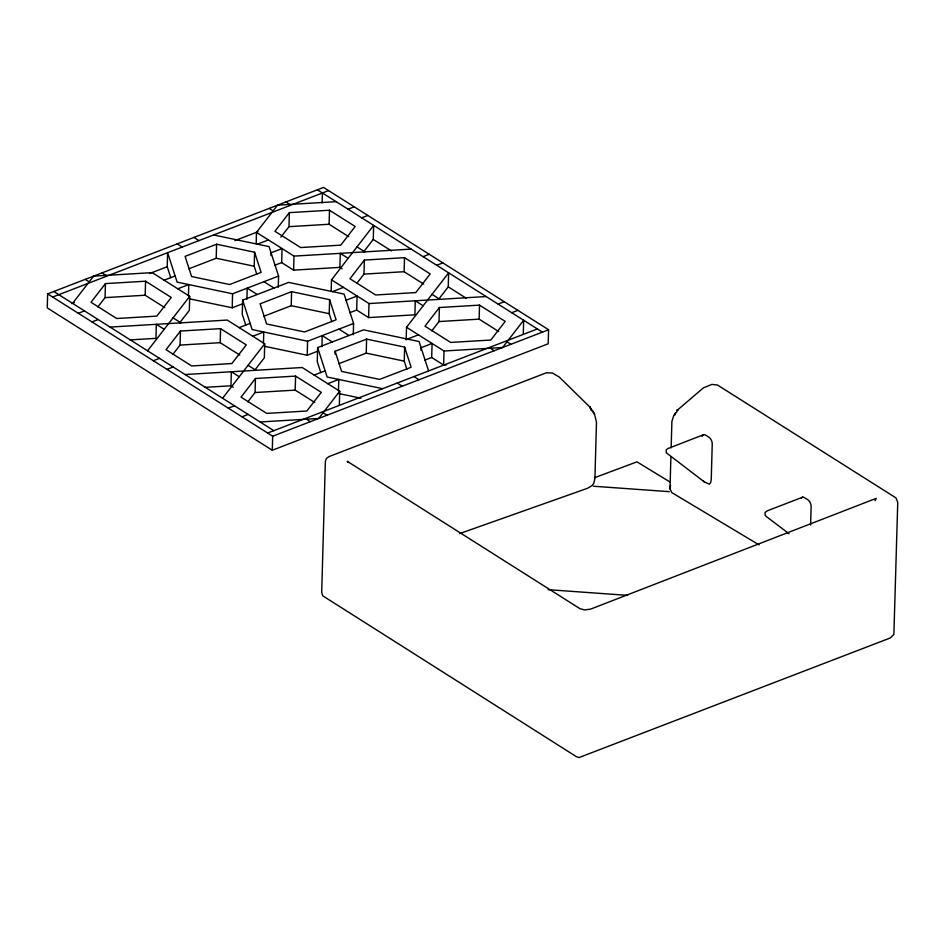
<?xml version="1.0" encoding="UTF-8"?>
<svg xmlns="http://www.w3.org/2000/svg" width="945" height="945" viewBox="0 0 945 945"><rect width="100%" height="100%" fill="white"/><g stroke="black" fill="none" stroke-linecap="round" stroke-linejoin="round"><path stroke-width="1.42" d="M47.64 293.871L47.25 307.905L272.29 450.245L548.183 343.791L548.572 329.758L323.544 187.429L47.64 293.871L272.68 436.212L548.572 329.758M97.831 306.96L105.049 297.628L105.438 283.606L145.565 281.208L171.258 297.451L156.823 316.114L116.696 318.512L91.004 302.258L105.438 283.606M164.749 307.609L145.176 295.23L145.565 281.208M170.761 277.665L167.23 266.726L167.619 252.705L177.117 282.118L232.588 293.789L278.574 276.046L269.077 246.633L213.605 234.962M172.84 354.399L180.058 345.079L180.448 331.045L220.575 328.647L246.267 344.901L231.832 363.553L191.705 365.951L166.013 349.697L180.448 331.045M188.445 295.785L188.764 284.563L177.778 288.804M72.552 303.357L93.626 276.129L152.204 272.632L189.709 296.352L189.319 310.385L179.68 322.836M188.811 268.817L216.204 258.245L216.594 244.223L254.595 252.22L261.103 272.373L229.6 284.528L191.599 276.531L185.09 256.378L216.594 244.223M239.758 355.06L220.185 342.681L220.575 328.647M189.78 298.892L232.198 307.81L232.588 293.789M233.214 387.214L230.958 385.784L231.348 371.763L239.227 376.736M353.265 334.719L353.584 323.485L344.086 294.072L288.615 282.401L242.641 300.144L242.239 314.177L245.771 325.104M246.905 299.364L247.212 288.142L257.264 294.497M256.804 274.31L254.205 266.242L254.595 252.22M256.178 243.609L256.485 232.387L277.558 205.171L336.136 201.663M247.85 401.849L255.067 392.518L255.457 378.496L295.584 376.098L321.288 392.352L306.853 411.004L266.714 413.402L241.022 397.148L255.457 378.496M263.454 343.236L263.773 332.014L252.787 336.255M110.057 327.088L227.213 320.071L264.718 343.803L264.328 357.824L254.689 370.275M270.991 255.611L271.073 252.811L282.059 248.57L281.669 262.592L293.6 270.14L339.881 267.376L342.125 268.793M272.29 450.245L272.68 436.212M278.255 287.268L278.574 276.046M280.854 237.16L288.981 226.67L289.371 212.637L329.498 210.239L355.19 226.493L340.755 245.145L300.628 247.543L274.936 231.289L289.371 212.637M263.82 316.268L291.214 305.696L291.603 291.662L329.616 299.659L336.113 319.812L304.609 331.967L266.608 323.97L260.111 303.817L291.603 291.662M293.6 270.14L293.989 256.119L256.485 232.387M314.779 402.499L295.194 390.12L295.584 376.098M264.789 346.331L307.208 355.261L307.597 341.228L353.584 323.485M428.593 370.936L419.107 341.523L363.636 329.852L317.65 347.595L317.26 361.616L320.78 372.554M322.127 202.797L322.399 192.981M321.914 346.815L322.233 335.593L332.274 341.948M348.681 236.652L329.108 224.26L329.498 210.239M331.825 321.749L329.214 313.693L329.616 299.659M331.187 291.06L331.494 279.838L373.641 225.382L373.251 239.416L363.612 251.866M335.038 354.068L335.121 351.268L366.625 339.113L404.625 347.11L411.122 367.262L379.618 379.417L341.617 371.42L335.121 351.268M339.881 267.376L340.271 253.343L348.15 258.328M338.475 390.675L338.782 379.453L327.797 383.694M339.338 405.275L339.728 391.242L302.223 367.522L185.078 374.527M423.159 305.767L415.28 300.793L414.89 314.815L368.609 317.591L356.678 310.043L357.068 296.009L346.083 300.25M356.773 283.441L363.99 274.109L364.38 260.076L404.507 257.678L430.199 273.932L415.765 292.584L375.637 294.982L349.945 278.74L364.38 260.076M338.83 363.707L366.223 353.135L366.625 339.113M368.609 317.591L369.011 303.558L331.494 279.838M423.691 284.091L404.117 271.711L404.507 257.678M406.834 369.2L404.236 361.132L404.625 347.11M406.161 339.905L406.515 327.277L448.651 272.833L448.261 286.855L438.622 299.305M421.021 350.5L421.092 347.701L432.078 343.46L431.688 357.482L443.63 365.03L446.489 364.864M431.782 330.88L439 321.56L439.39 307.527L479.517 305.129L505.221 321.383L490.786 340.035L450.647 342.433L424.955 326.179L439.39 307.527M443.63 365.03L444.02 351.008L406.515 327.277M498.7 331.541L479.127 319.15L479.517 305.129M523.27 334.306L523.66 320.272L502.598 347.5L444.02 351.008M759.059 544.875L671.789 492.593L670.005 488.967L670.903 456.659M671.151 447.847L671.895 421.411L673.915 415.091M810.597 525.054L811.117 506.603A5.398 3.012 68.9 0 0 807.833 499.775L804.431 497.613A5.398 3.012 68.9 0 0 801.407 498.086M670.005 488.967L670.548 485.376M674.754 415.198L674.966 413.674M874.976 500.661L876.228 498.346L590.578 609.135L584.648 609.903L580.041 608.734L347.228 461.29L348.032 462.424M677.081 410.567L676.797 409.941M676.963 410.862L676.844 412.114M147.562 350.808L189.709 296.352M222.583 398.247L264.718 343.803M339.728 391.242L318.666 418.47L260.088 421.978M674.529 414.713L675.911 412.717L675.096 413.414M677.612 409.929L703.493 387.793L711.892 384.414L717.468 385.005L895.954 497.897L897.75 502.291L893.875 634.414L890.32 637.958L579.001 757.571L576.332 756.638L322.741 595.811L321.702 592.22L325.363 461.29L326.427 458.419L329.143 456.541L546.47 372.755L552.447 373.039L559.204 376.996L589.515 406.716M52.672 297.049L328.565 190.607M71.69 303.593L74.336 302.565M149.605 273.53L167.23 266.726M234.915 240.609L257.961 231.726M78.329 313.291L84.495 310.905M164.135 280.181L175.12 275.94M257.43 244.176L268.415 239.935M348.067 209.211L354.221 206.837M91.972 321.914L98.126 319.54M361.711 217.834L367.865 215.46M274.806 265.25L281.669 262.592M232.198 307.81L242.83 303.711M153.338 360.73L159.504 358.356M239.144 327.62L250.13 323.379M332.451 291.627L343.437 287.386M423.077 256.65L429.243 254.276M166.982 369.353L173.136 366.979M436.72 265.285L442.874 262.899M349.815 312.689L356.678 310.043M307.208 355.261L317.851 351.15M228.347 408.181L234.514 405.795M314.153 375.07L325.151 370.83M407.46 339.066L418.446 334.825M498.086 304.101L504.252 301.727M241.991 416.804L248.157 414.43M511.729 312.724L517.884 310.35M424.825 360.139L431.688 357.482M267.648 433.034L537.386 328.954M703.824 434.617L667.784 448.58L666.178 449.879L666.284 452.785L704.238 481.832L709.376 484.183L710.699 482.552L711.242 479.528L712.235 444.067A5.398 3.012 68.9 0 0 708.951 437.228L705.549 435.078A5.398 3.012 68.9 0 0 703.092 434.913M594.488 477.733L636.965 461.857L670.277 482.174M802.707 497.164L767.375 510.796L765.06 512.426L765.166 515.32L766.667 516.809L789.016 533.701M459.565 533.618L587.459 488.317L591.865 485.73L593.743 483.497L594.913 478.69L596.484 422.273L594.629 414.512M288.981 226.67L329.108 224.26M293.989 256.119L411.146 249.102M363.99 274.109L404.117 271.711M105.049 297.628L145.176 295.23M369.011 303.558L486.155 296.553M129.914 339.905L155.949 338.345L156.338 324.312L164.217 329.297M439 321.56L479.127 319.15M180.058 345.079L220.185 342.681M204.923 387.344L230.958 385.784M255.067 392.518L295.194 390.12M677.246 410.307L678.097 410.284M590.046 407.118L590.377 408.157M593.365 486.226L669.273 491.66M548.088 589.668L627.551 595.362M216.204 258.245L254.205 266.242M291.214 305.696L329.214 313.693M366.223 353.135L404.236 361.132M307.597 341.228L252.126 329.557L242.641 300.144M382.607 388.678L327.135 377.008L317.65 347.595M338.393 393.486L361.014 398.247M317.378 189.803L542.418 332.132M373.251 239.416L391.395 250.886M448.261 286.855L466.405 298.337M285.922 201.935L289.855 204.427M356.997 246.893L364.864 251.878M432.007 294.344L439.874 299.317M507.016 341.783L510.95 344.275M269.195 208.396L273.129 210.877M490.29 348.232L494.235 350.725M193.949 237.419L198.982 240.597M263.938 281.693L273.991 288.048M338.948 329.132L349 335.487M413.957 376.582L418.989 379.76M177.235 243.881L182.255 247.058M397.243 383.032L402.263 386.21M101.989 272.904L105.923 275.397M173.065 317.863L180.932 322.847M248.074 365.313L255.941 370.286M323.084 412.752L327.017 415.245M85.263 279.366L89.196 281.846M306.357 419.202L310.303 421.694M53.806 291.497L273.814 430.66M589.715 407.023L590.731 408.878M590.507 408.311L591.617 409.468M703.364 481.052L704.238 481.832M593.354 412.067L592.22 410.331L594.476 414.253L593.342 411.796M590.59 407.968L591.31 408.961M592.55 411.37L591.05 409.634L591.334 410.39M590.046 406.645L590.389 407.779M702.159 436.46A5.398 3.012 68.9 0 1 702.525 435.539"/></g></svg>
